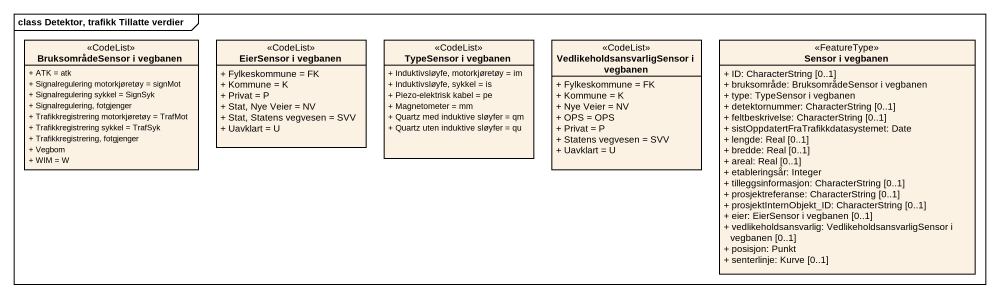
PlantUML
@startuml
mainframe class Detektor, trafikk Tillatte verdier
hide circle
hide empty members
skinparam classAttributeIconSize 0
class "BruksområdeSensor i vegbanen" as BruksområdeSensor_i_vegbanen <<CodeList>> {
  + ATK = atk
  + Signalregulering motorkjøretøy = signMot
  + Signalregulering sykkel = SignSyk
  + Signalregulering, fotgjenger
  + Trafikkregistrering motorkjøretøy = TrafMot
  + Trafikkregistrering sykkel = TrafSyk
  + Trafikkregistrering, fotgjenger
  + Vegbom
  + WIM = W
}
class "EierSensor i vegbanen" as EierSensor_i_vegbanen <<CodeList>> {
  + Fylkeskommune = FK
  + Kommune = K
  + Privat = P
  + Stat, Nye Veier = NV
  + Stat, Statens vegvesen = SVV
  + Uavklart = U
}
class "TypeSensor i vegbanen" as TypeSensor_i_vegbanen <<CodeList>> {
  + Induktivsløyfe, motorkjøretøy = im
  + Induktivsløyfe, sykkel = is
  + Piezo-elektrisk kabel = pe
  + Magnetometer = mm
  + Quartz med induktive sløyfer = qm
  + Quartz uten induktive sløyfer = qu
}
class "VedlikeholdsansvarligSensor i vegbanen" as VedlikeholdsansvarligSensor <<CodeList>> {
  + Fylkeskommune = FK
  + Kommune = K
  + Nye Veier = NV
  + OPS = OPS
  + Privat = P
  + Statens vegvesen = SVV
  + Uavklart = U
}
class "Sensor i vegbanen" as Sensor_i_vegbanen <<FeatureType>> {
  + ID: CharacterString [0..1]
  + bruksområde: BruksområdeSensor i vegbanen
  + type: TypeSensor i vegbanen
  + detektornummer: CharacterString [0..1]
  + feltbeskrivelse: CharacterString [0..1]
  + sistOppdatertFraTrafikkdatasystemet: Date
  + lengde: Real [0..1]
  + bredde: Real [0..1]
  + areal: Real [0..1]
  + etableringsår: Integer
  + tilleggsinformasjon: CharacterString [0..1]
  + prosjektreferanse: CharacterString [0..1]
  + prosjektInternObjekt_ID: CharacterString [0..1]
  + eier: EierSensor i vegbanen [0..1]
  + vedlikeholdsansvarlig: VedlikeholdsansvarligSensor i vegbanen [0..1]
  + posisjon: Punkt
  + senterlinje: Kurve [0..1]
}
@enduml
